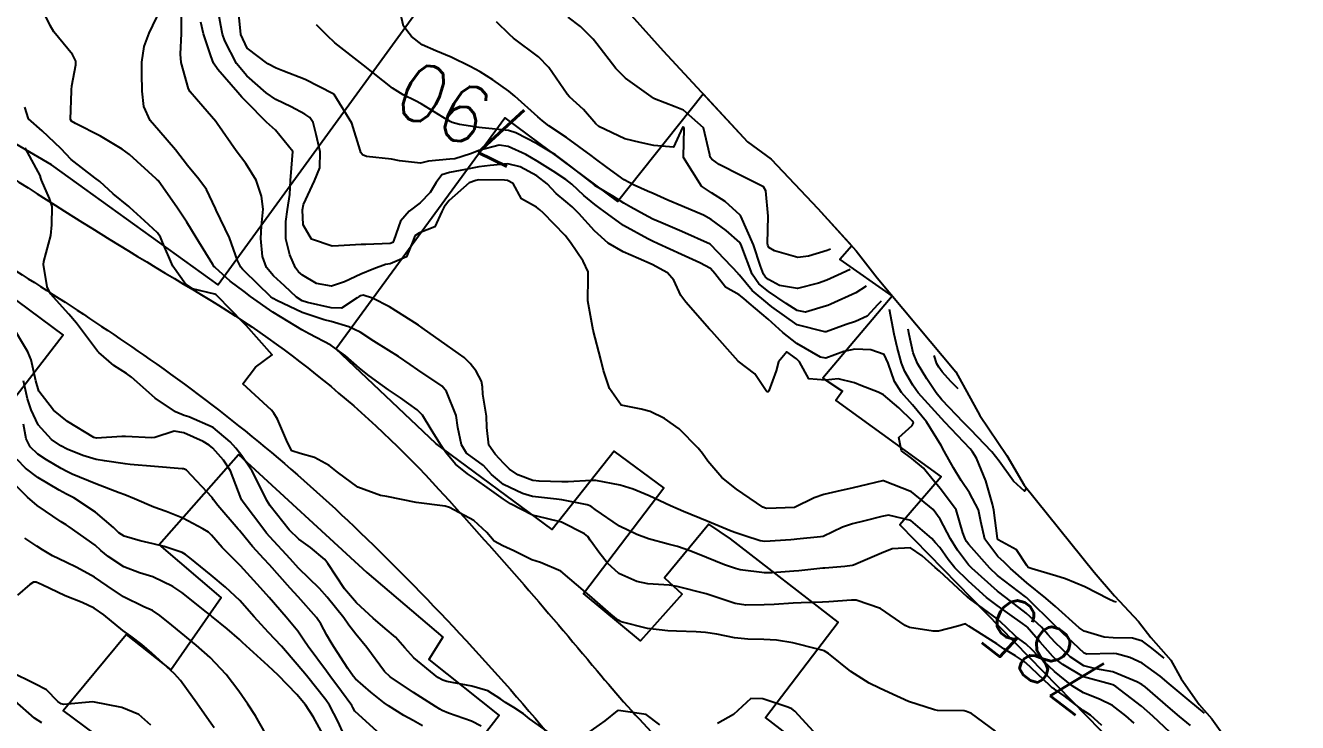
# Model space of a CAD drawing. Header units: metres. Extents: x 318500 to 325275, y 7408834 to 7428799.
# Drawn here: x 320284.4 to 320371.8, y 7410897.6 to 7410945.5 of the extents above; entities that cross this region are included whole.
import ezdxf
from ezdxf.enums import TextEntityAlignment as Align

# ---------------------------------------------------------------- set-up
doc = ezdxf.new("R2010")
doc.units = ezdxf.units.M
doc.header["$MEASUREMENT"] = 0
for name, color, linetype in [('Area', 45, 'Continuous'), ('Cotas', 45, 'Continuous'), ('Curvas de Nivel 1m', 11, 'Continuous'), ('Curvas de Nivel 5m', 15, 'Continuous'), ('Edificações', 30, 'Continuous'), ('Vias Primárias', 230, 'Continuous')]:
    doc.layers.add(name, color=color, linetype=linetype)
doc.styles.add('Style-STANDARD', font='STANDARD.shx')

msp = doc.modelspace()

# ---------------------------------------------------------------- linework, layer by layer
at = {"layer": 'Area'}
msp.add_lwpolyline([(320325.242, 7410947.053), (320328.244, 7410943.717), (320334.016, 7410937.461), (320335.642, 7410936.268), (320338.865, 7410932.888), (320341.485, 7410929.984), (320342.924, 7410928.11), (320348.341, 7410921.654), (320349.975, 7410918.652), (320351.837, 7410915.909), (320353.016, 7410913.86), (320357.837, 7410907.879), (320359.231, 7410906.267), (320360.883, 7410904.509), (320361.714, 7410903.41), (320363.105, 7410901.847), (320363.803, 7410900.567), (320365.034, 7410898.795), (320365.91, 7410897.82), (320371.797, 7410889.59)], dxfattribs=at)
at = {"layer": 'Curvas de Nivel 1m', "flags": 128}
for points, elevation in [([(320358.362, 7410897.35), (320357.575, 7410898.062), (320357.267, 7410898.261), (320357.075, 7410898.378), (320355.776, 7410899.397), (320355.096, 7410899.842), (320354.939, 7410899.933), (320354.782, 7410900.095), (320353.123, 7410901.684), (320352.433, 7410902.13), (320351.617, 7410902.625), (320351.138, 7410902.965), (320349.23, 7410904.169), (320349.151, 7410904.224), (320348.991, 7410904.334), (320348.463, 7410904.18), (320347.146, 7410903.84), (320346.785, 7410903.844), (320345.149, 7410904.09), (320344.852, 7410904.233), (320343.167, 7410905.387), (320341.495, 7410905.955), (320341.175, 7410905.969), (320339.614, 7410905.863), (320339.173, 7410905.839), (320337.717, 7410905.779), (320337.171, 7410905.754), (320335.846, 7410905.674), (320335.169, 7410905.643), (320333.916, 7410905.632), (320333.17, 7410905.729), (320331.18, 7410906.41), (320329.187, 7410906.914), (320328.647, 7410906.989), (320327.189, 7410907.099), (320326.415, 7410907.254), (320325.2, 7410907.805), (320324.411, 7410908.502), (320323.881, 7410909.175), (320323.226, 7410910.1), (320323.053, 7410910.348), (320322.842, 7410910.526), (320321.242, 7410911.334), (320320.232, 7410911.573), (320319.249, 7410911.806), (320317.749, 7410912.593), (320317.265, 7410912.911), (320316.298, 7410913.592), (320315.285, 7410914.321), (320314.794, 7410914.637), (320313.966, 7410915.319), (320313.305, 7410916.121), (320312.937, 7410916.664), (320312.309, 7410917.687), (320311.712, 7410918.676), (320311.346, 7410919.053), (320310.19, 7410919.865), (320309.366, 7410920.412), (320308.95, 7410920.716), (320308.036, 7410921.39), (320307.382, 7410921.902), (320306.419, 7410922.75), (320305.401, 7410923.496), (320303.915, 7410924.279), (320303.416, 7410924.547), (320303.014, 7410924.796), (320301.434, 7410925.756), (320299.899, 7410926.836), (320299.453, 7410927.174), (320298.496, 7410927.89), (320297.47, 7410928.822), (320297.441, 7410928.842), (320297.408, 7410928.871), (320297.311, 7410929.034), (320296.171, 7410930.89), (320295.516, 7410931.945), (320294.88, 7410932.907), (320293.549, 7410934.796), (320293.491, 7410934.862), (320293.422, 7410934.922), (320291.575, 7410936.591), (320291.086, 7410936.957), (320289.593, 7410937.847), (320287.874, 7410938.729), (320287.608, 7410938.883), (320287.537, 7410939.001), (320287.604, 7410940.974), (320287.599, 7410941), (320287.594, 7410941.037), (320287.635, 7410941.321), (320287.902, 7410942.751), (320287.899, 7410942.998), (320287.667, 7410943.476), (320286.401, 7410945.019), (320286.13, 7410945.459), (320285.703, 7410946.354)], 784), ([(320363.059, 7410896.882), (320361.85, 7410898.002), (320361.08, 7410898.677), (320359.326, 7410900.037), (320359.102, 7410900.152), (320358.957, 7410900.187), (320357.109, 7410900.698), (320355.668, 7410901.539), (320355.128, 7410901.952), (320354.983, 7410902.092), (320354.118, 7410903.084), (320353.225, 7410904.119), (320353.151, 7410904.188), (320352.917, 7410904.36), (320351.172, 7410905.595), (320350.447, 7410906.157), (320349.196, 7410907.266), (320348.272, 7410908.184), (320347.795, 7410908.771), (320347.224, 7410909.575), (320346.939, 7410909.916), (320346.677, 7410910.208), (320345.248, 7410911.436), (320343.698, 7410911.801), (320343.252, 7410911.724), (320342.092, 7410911.423), (320341.244, 7410911.209), (320340.549, 7410910.981), (320339.23, 7410910.341), (320339.207, 7410910.333), (320339.03, 7410910.312), (320337.407, 7410910.15), (320337.228, 7410910.136), (320337.009, 7410910.114), (320335.226, 7410910.006), (320334.905, 7410910.043), (320333.848, 7410910.381), (320333.233, 7410910.597), (320332.909, 7410910.719), (320331.245, 7410911.393), (320329.625, 7410912.064), (320329.257, 7410912.214), (320328.739, 7410912.448), (320327.27, 7410913.138), (320326.165, 7410913.593), (320325.281, 7410913.868), (320323.62, 7410914.18), (320323.285, 7410914.191), (320321.718, 7410914.109), (320321.283, 7410914.108), (320319.712, 7410914.137), (320319.284, 7410914.196), (320318.249, 7410914.586), (320317.676, 7410914.979), (320317.298, 7410915.357), (320316.703, 7410916.008), (320316.264, 7410916.616), (320316.116, 7410917.83), (320316.107, 7410918.618), (320315.859, 7410920.126), (320315.823, 7410920.623), (320315.759, 7410921.009), (320315.381, 7410921.7), (320314.991, 7410922.241), (320314.568, 7410922.642), (320313.402, 7410923.474), (320311.686, 7410924.677), (320311.423, 7410924.857), (320310.927, 7410925.188), (320309.441, 7410926.127), (320308.276, 7410926.728), (320307.635, 7410926.92), (320307.451, 7410926.888), (320307.352, 7410926.84), (320307.227, 7410926.742), (320306.149, 7410926.043), (320305.439, 7410926.059), (320303.798, 7410926.432), (320303.446, 7410926.548), (320303.047, 7410926.796), (320302.226, 7410927.577), (320301.464, 7410928.258), (320300.985, 7410928.825), (320300.73, 7410929.579), (320300.594, 7410930.829), (320300.648, 7410931.694), (320300.755, 7410932.828), (320300.642, 7410933.726), (320300.273, 7410934.833), (320299.567, 7410935.983), (320298.917, 7410936.85), (320297.608, 7410938.731), (320297.505, 7410938.872), (320296.62, 7410939.885), (320295.744, 7410940.898), (320295.633, 7410941.105), (320295.127, 7410942.905), (320295.092, 7410943.482), (320295.15, 7410944.905), (320295.158, 7410945.443), (320295.147, 7410946.906)], 786), ([(320342.18, 7410927.55), (320341.458, 7410927.095), (320339.748, 7410926.306), (320339.537, 7410926.221), (320339.448, 7410926.186), (320338.014, 7410925.759), (320337.443, 7410925.863), (320336.673, 7410926.348), (320335.458, 7410927.18), (320334.806, 7410927.713), (320334.352, 7410928.377), (320333.646, 7410930.239), (320333.592, 7410930.389), (320333.502, 7410930.536), (320332.56, 7410931.359), (320331.526, 7410932.137), (320330.993, 7410932.425), (320329.536, 7410933.04), (320328.543, 7410933.458), (320327.544, 7410933.905), (320327.153, 7410934.082), (320326.238, 7410934.49), (320325.555, 7410934.863), (320324.384, 7410935.695), (320323.577, 7410936.302), (320323.288, 7410936.524), (320321.598, 7410937.76), (320320.392, 7410938.568), (320319.938, 7410938.9), (320319.616, 7410939.171), (320318.038, 7410940.596), (320317.635, 7410940.944), (320316.536, 7410941.728), (320315.655, 7410942.265), (320314.972, 7410942.64), (320313.669, 7410943.284), (320312.62, 7410943.727), (320311.682, 7410944.139), (320310.947, 7410944.691), (320310.405, 7410945.407), (320310.11, 7410946.704)], 791), ([(320364.45, 7410897.355), (320363.685, 7410897.981), (320363.077, 7410898.488), (320361.342, 7410900.008), (320361.103, 7410900.178), (320360.764, 7410900.357), (320359.115, 7410901.032), (320357.936, 7410901.239), (320357.121, 7410901.461), (320356.182, 7410902.079), (320355.14, 7410903.076), (320354.655, 7410903.607), (320354.209, 7410904.104), (320353.164, 7410905.071), (320351.763, 7410906.141), (320351.187, 7410906.588), (320349.427, 7410908.168), (320349.212, 7410908.398), (320348.443, 7410909.403), (320347.968, 7410910.189), (320347.25, 7410911.544), (320346.773, 7410912.207), (320345.278, 7410913.407), (320343.369, 7410914.169), (320343.289, 7410914.17), (320341.752, 7410913.804), (320341.281, 7410913.689), (320340.148, 7410913.426), (320339.274, 7410913.22), (320338.594, 7410912.993), (320337.26, 7410912.33), (320335.344, 7410912.274), (320335.259, 7410912.28), (320335.068, 7410912.363), (320333.278, 7410913.59), (320332.253, 7410914.4), (320331.301, 7410915.529), (320330.941, 7410916.05), (320330.64, 7410916.42), (320329.329, 7410917.739), (320328.333, 7410918.455), (320327.347, 7410918.937), (320326.73, 7410919.098), (320325.353, 7410919.376), (320324.557, 7410920.508), (320324.142, 7410921.753), (320323.942, 7410922.514), (320323.42, 7410924.52), (320323.065, 7410926.526), (320323.075, 7410928.134), (320323.078, 7410928.526), (320322.743, 7410929.269), (320321.879, 7410930.544), (320321.507, 7410931.017), (320319.982, 7410932.573), (320319.756, 7410932.8), (320319.534, 7410932.97), (320318.498, 7410933.549), (320317.923, 7410934.596), (320317.553, 7410934.802), (320317.333, 7410934.823), (320315.553, 7410934.841), (320315.372, 7410934.814), (320314.914, 7410934.64), (320313.538, 7410933.44), (320313.201, 7410932.996), (320313.045, 7410932.665), (320312.551, 7410931.633), (320311.508, 7410931.218), (320311.187, 7410931.003), (320311.076, 7410930.686), (320310.617, 7410929.559), (320309.476, 7410929.086), (320309.162, 7410929.028), (320308.366, 7410928.727), (320307.466, 7410928.37), (320306.361, 7410927.851), (320305.458, 7410927.543), (320304.416, 7410927.732), (320303.465, 7410928.299), (320303.195, 7410928.522), (320302.975, 7410928.797), (320302.598, 7410929.689), (320302.331, 7410930.808), (320302.328, 7410931.997), (320302.432, 7410932.806), (320302.589, 7410933.853), (320302.64, 7410934.804), (320302.721, 7410935.644), (320302.805, 7410936.802), (320301.602, 7410938.256), (320300.995, 7410938.826), (320299.624, 7410940.209), (320299.307, 7410940.525), (320299.026, 7410940.849), (320297.653, 7410942.434), (320297.356, 7410942.875), (320297.164, 7410943.381), (320296.67, 7410944.885), (320296.487, 7410945.677)], 787), ([(320365.4, 7410898.2), (320364.354, 7410899.065), (320362.987, 7410900.222), (320362.372, 7410900.737), (320361.124, 7410901.626), (320360.273, 7410902.023), (320359.365, 7410902.269), (320359.133, 7410902.292), (320357.32, 7410902.255), (320357.133, 7410902.325), (320355.269, 7410904.089), (320355.152, 7410904.201), (320353.204, 7410906.12), (320353.18, 7410906.141), (320353.105, 7410906.197), (320351.203, 7410907.662), (320350.669, 7410908.155), (320349.226, 7410909.798), (320349.062, 7410910.006), (320348.963, 7410910.174), (320348.813, 7410910.6), (320348.35, 7410912.184), (320347.281, 7410913.61), (320346.772, 7410914.208), (320346.121, 7410915.041), (320345.305, 7410915.697), (320344.609, 7410916.237), (320344.424, 7410917.138), (320345.336, 7410917.964), (320345.415, 7410918.152), (320345.386, 7410918.229), (320345.341, 7410918.283), (320344.418, 7410919.176), (320343.367, 7410920.067), (320342.998, 7410920.256), (320341.806, 7410920.707), (320341.376, 7410920.896), (320340.26, 7410921.178), (320339.378, 7410921.075), (320338.237, 7410921.186), (320337.584, 7410922.337), (320337.393, 7410922.558), (320336.722, 7410923.025), (320336.142, 7410922.352), (320336.002, 7410921.735), (320335.478, 7410920.359), (320335.44, 7410920.288), (320335.369, 7410920.293), (320335.307, 7410920.361), (320334.528, 7410921.52), (320333.39, 7410922.39), (320331.572, 7410924.418), (320331.422, 7410924.585), (320329.787, 7410926.437), (320329.455, 7410926.914), (320328.972, 7410927.954), (320328.529, 7410928.454), (320327.478, 7410929.031), (320326.531, 7410929.438), (320325.491, 7410929.912), (320324.466, 7410930.51), (320323.512, 7410931.336), (320322.448, 7410932.536), (320321.99, 7410932.999), (320321.538, 7410933.359), (320320.889, 7410933.906), (320320.275, 7410934.569), (320319.558, 7410935.136), (320318.419, 7410935.739), (320317.57, 7410935.949), (320316.346, 7410935.841), (320315.567, 7410935.736), (320314.652, 7410935.555), (320313.56, 7410935.346), (320313.037, 7410935.186), (320312.639, 7410934.669), (320312.241, 7410933.975), (320311.536, 7410933.265), (320310.79, 7410932.691), (320310.207, 7410932.012), (320309.741, 7410930.706), (320309.663, 7410930.542), (320309.497, 7410930.48), (320307.811, 7410930.419), (320307.495, 7410930.407), (320305.927, 7410930.322), (320305.493, 7410930.295), (320304.076, 7410930.781), (320303.515, 7410931.757), (320303.464, 7410932.791), (320303.534, 7410933.165), (320304.296, 7410934.779), (320304.652, 7410935.685), (320304.685, 7410936.773), (320304.415, 7410937.961), (320304.204, 7410938.781), (320303.96, 7410939.131), (320303.616, 7410939.373), (320302.677, 7410939.861), (320301.625, 7410940.365), (320300.972, 7410940.827), (320299.647, 7410941.989), (320298.925, 7410942.851), (320298.133, 7410944.413), (320297.971, 7410944.866), (320297.919, 7410945.094), (320297.705, 7410946.328)], 788), ([(320362.64, 7410901.97), (320362.275, 7410902.274), (320361.798, 7410902.673), (320361.141, 7410903.141), (320360.469, 7410903.346), (320359.143, 7410903.387), (320358.524, 7410903.429), (320357.148, 7410903.836), (320356.799, 7410904.074), (320355.172, 7410905.536), (320354.519, 7410906.1), (320353.195, 7410907.149), (320352.077, 7410908.137), (320351.645, 7410908.574), (320351.218, 7410908.968), (320350.331, 7410910.159), (320350.043, 7410911.368), (320349.885, 7410912.164), (320349.278, 7410913.345), (320348.693, 7410914.179), (320348.171, 7410915.059), (320347.54, 7410916.197), (320347.316, 7410916.592), (320346.315, 7410918.215), (320345.357, 7410919.393), (320344.592, 7410920.238), (320344.128, 7410920.993), (320343.691, 7410922.255), (320343.399, 7410922.858), (320342.502, 7410923.17), (320341.404, 7410923.209), (320340.63, 7410923.063), (320339.394, 7410922.607), (320339.046, 7410922.664), (320337.409, 7410923.597), (320336.445, 7410924.35), (320335.434, 7410925.266), (320334.131, 7410926.38), (320333.775, 7410926.707), (320333.456, 7410926.942), (320332.522, 7410927.466), (320331.782, 7410928.415), (320331.475, 7410928.751), (320330.754, 7410929.154), (320329.489, 7410929.732), (320327.884, 7410930.464), (320327.503, 7410930.641), (320327.179, 7410930.801), (320325.518, 7410931.723), (320324.42, 7410932.511), (320323.909, 7410932.891), (320323.536, 7410933.153), (320322.775, 7410933.764), (320321.955, 7410934.544), (320321.555, 7410934.865), (320320.676, 7410935.451), (320319.573, 7410936.143), (320318.805, 7410936.588), (320317.588, 7410937.151), (320316.975, 7410937.223), (320315.584, 7410936.872), (320315.406, 7410936.809), (320314.995, 7410936.639), (320313.932, 7410936.298), (320313.574, 7410936.261), (320312.111, 7410936.135), (320311.57, 7410935.993), (320310.126, 7410936.148), (320309.574, 7410936.282), (320307.864, 7410936.447), (320307.577, 7410936.56), (320307.463, 7410936.741), (320307.431, 7410936.893), (320306.858, 7410938.748), (320305.63, 7410940.721), (320305.612, 7410940.743), (320305.578, 7410940.761), (320303.644, 7410941.744), (320302.122, 7410942.344), (320301.656, 7410942.529), (320301.077, 7410942.826), (320299.676, 7410943.907), (320299.24, 7410944.847), (320299.085, 7410946.23)], 789), ([(320341.07, 7410928.7), (320340.236, 7410928.299), (320339.467, 7410927.966), (320338.889, 7410927.743), (320337.46, 7410927.38), (320336.225, 7410927.59), (320335.466, 7410927.999), (320335.268, 7410928.163), (320335.129, 7410928.365), (320334.927, 7410928.92), (320334.427, 7410930.376), (320333.559, 7410932.36), (320333.55, 7410932.39), (320333.53, 7410932.422), (320332.497, 7410933.363), (320331.545, 7410933.959), (320330.855, 7410934.427), (320329.638, 7410936.38), (320329.629, 7410936.44), (320329.666, 7410938.383), (320329.649, 7410938.44), (320329.61, 7410938.462), (320329.55, 7410938.441), (320328.936, 7410937.104), (320327.591, 7410937.21), (320326.655, 7410937.423), (320325.598, 7410937.67), (320323.815, 7410938.518), (320323.612, 7410938.702), (320322.773, 7410939.685), (320321.81, 7410940.547), (320321.633, 7410940.742), (320320.373, 7410942.569), (320319.671, 7410943.3), (320317.961, 7410944.597), (320317.692, 7410944.84), (320316.796, 7410945.709)], 792), ([(320339.72, 7410930.09), (320339.495, 7410930.001), (320338.221, 7410929.597), (320337.488, 7410929.512), (320335.881, 7410929.969), (320335.498, 7410930.205), (320335.419, 7410930.361), (320335.393, 7410930.47), (320335.436, 7410932.361), (320335.28, 7410934.097), (320335.123, 7410934.366), (320333.562, 7410935.159), (320332.078, 7410935.907), (320331.578, 7410936.263), (320331.467, 7410936.421), (320331.438, 7410936.565), (320331.001, 7410938.426), (320329.622, 7410939.649), (320329.05, 7410939.875), (320327.63, 7410940.427), (320327.603, 7410940.444), (320327.562, 7410940.471), (320325.65, 7410941.846), (320324.985, 7410942.507), (320323.685, 7410944.209), (320323.428, 7410944.524), (320322.548, 7410945.387), (320321.705, 7410946.026)], 793), ([(320351.058, 7410896.971), (320349.406, 7410898.167), (320349.072, 7410898.321), (320348.896, 7410898.35), (320347.073, 7410898.383), (320346.856, 7410898.421), (320345.082, 7410899.012), (320343.719, 7410899.615), (320343.095, 7410899.914), (320342.373, 7410900.261), (320341.112, 7410901.058), (320339.576, 7410902.303), (320339.298, 7410902.473), (320339.132, 7410902.529), (320338.85, 7410902.595), (320337.137, 7410903.037), (320336.018, 7410903.226), (320335.139, 7410903.261), (320334.052, 7410903.29), (320333.14, 7410903.383), (320331.915, 7410903.629), (320331.143, 7410903.75), (320330.507, 7410903.782), (320329.144, 7410903.841), (320328.561, 7410903.866), (320327.146, 7410904.022), (320325.346, 7410904.488), (320325.152, 7410904.596), (320324.641, 7410905.014), (320323.176, 7410906.286), (320322.911, 7410906.524), (320321.201, 7410907.967), (320319.806, 7410908.564), (320319.212, 7410908.746), (320317.975, 7410909.346), (320317.221, 7410909.702), (320316.636, 7410910.021), (320316.123, 7410910.617), (320315.242, 7410911.441), (320313.57, 7410912.332), (320313.257, 7410912.432), (320311.26, 7410912.68), (320309.266, 7410913.082), (320308.821, 7410913.162), (320307.275, 7410913.726), (320305.859, 7410914.754), (320305.295, 7410915.231), (320304.3, 7410915.775), (320303.302, 7410916.038), (320302.743, 7410916.237), (320302.443, 7410916.803), (320301.747, 7410918.401), (320301.505, 7410918.818), (320301.343, 7410919.028), (320299.37, 7410920.84), (320300.245, 7410921.968), (320301.39, 7410922.82), (320299.594, 7410924.838), (320299.423, 7410925.014), (320297.639, 7410926.867), (320297.538, 7410926.955), (320297.451, 7410926.999), (320295.922, 7410927.36), (320295.458, 7410927.653), (320294.56, 7410928.909), (320293.854, 7410930.557), (320293.711, 7410930.918), (320293.504, 7410931.211), (320292.613, 7410932.03), (320291.612, 7410932.949), (320291.568, 7410932.987), (320291.531, 7410933.02), (320290.469, 7410933.896), (320289.547, 7410934.726), (320289.212, 7410934.983), (320287.569, 7410936.24), (320286.872, 7410937.011), (320285.598, 7410938.226), (320284.645, 7410939.044), (320284.405, 7410939.835)], 783), ([(320320.831, 7410896.552), (320319.062, 7410897.815), (320318.636, 7410898.147), (320317.973, 7410898.586), (320317.404, 7410898.924), (320317.079, 7410899.172), (320316.2, 7410899.726), (320315.091, 7410900.053), (320313.37, 7410900.373), (320313.097, 7410900.462), (320312.756, 7410900.655), (320311.12, 7410902.001), (320310.503, 7410902.689), (320309.851, 7410903.413), (320309.143, 7410904.015), (320308.313, 7410904.718), (320307.166, 7410905.778), (320306.349, 7410906.742), (320305.206, 7410908.493), (320305.004, 7410908.763), (320304.023, 7410909.583), (320303.224, 7410910.15), (320302.546, 7410910.797), (320301.254, 7410912.448), (320301.017, 7410912.822), (320300.788, 7410913.304), (320300.013, 7410914.833), (320299.301, 7410915.894), (320298.877, 7410916.418), (320298.498, 7410916.852), (320297.324, 7410917.821), (320295.662, 7410918.568), (320295.336, 7410918.666), (320294.738, 7410918.906), (320293.354, 7410919.847), (320292.101, 7410920.939), (320291.723, 7410921.294), (320291.376, 7410921.552), (320290.52, 7410922.101), (320289.474, 7410922.979), (320289.391, 7410923.067), (320287.948, 7410924.995), (320287.429, 7410925.614), (320286.169, 7410927.019), (320285.922, 7410927.491), (320285.669, 7410929.027), (320285.698, 7410929.251), (320286.191, 7410931.02), (320286.259, 7410931.766), (320286.267, 7410933.019), (320286.083, 7410933.569), (320285.548, 7410934.837), (320285.493, 7410934.974), (320285.485, 7410935.031), (320285.47, 7410935.113), (320284.418, 7410937.047)], 782), ([(320315.734, 7410897.297), (320315.06, 7410897.65), (320313.502, 7410898.209), (320313.067, 7410898.386), (320312.895, 7410898.48), (320312.608, 7410898.657), (320311.084, 7410899.622), (320309.48, 7410900.704), (320309.105, 7410901.074), (320307.88, 7410902.723), (320307.139, 7410903.625), (320306.653, 7410904.245), (320306.299, 7410904.743), (320305.171, 7410906.18), (320304.628, 7410906.768), (320303.201, 7410908.175), (320302.612, 7410908.796), (320301.225, 7410910.323), (320300.994, 7410910.58), (320300.8, 7410910.816), (320299.398, 7410912.698), (320299.307, 7410912.84), (320299.261, 7410912.938), (320298.519, 7410914.852), (320298.034, 7410915.595), (320297.305, 7410916.403), (320297.056, 7410916.622), (320296.634, 7410916.88), (320295.319, 7410917.476), (320294.653, 7410917.574), (320293.314, 7410917.156), (320293.122, 7410917.114), (320291.314, 7410917.218), (320291.051, 7410917.217), (320289.312, 7410917.103), (320289.138, 7410917.156), (320287.329, 7410918.253), (320286.357, 7410919.015), (320285.36, 7410920.33), (320285.152, 7410921.033), (320284.831, 7410922.485), (320284.605, 7410923.042), (320283.419, 7410925.016)], 781), ([(320353.15, 7410913.63), (320353.047, 7410913.465), (320352.284, 7410914.136), (320351.304, 7410915.508), (320350.799, 7410916.155), (320349.333, 7410917.698), (320348.859, 7410918.177), (320347.363, 7410919.737), (320346.985, 7410920.206), (320346.343, 7410921.179), (320345.691, 7410922.225), (320345.401, 7410922.971), (320345.131, 7410924.234), (320345.06, 7410924.6)], 791), ([(320348.5, 7410920.49), (320347.978, 7410920.985), (320347.384, 7410921.649), (320347.159, 7410921.974), (320347.036, 7410922.205), (320346.84, 7410922.77)], 792), ([(320308.837, 7410896.712), (320307.066, 7410898.336), (320306.924, 7410898.588), (320306.843, 7410898.733), (320306.135, 7410899.694), (320305.343, 7410900.756), (320305.105, 7410901.077), (320303.852, 7410902.779), (320303.564, 7410903.214), (320303.14, 7410903.834), (320302.354, 7410904.798), (320301.17, 7410906.144), (320300.577, 7410906.819), (320299.202, 7410908.337), (320298.685, 7410908.848), (320297.952, 7410909.593), (320297.226, 7410910.44), (320297.002, 7410910.646), (320296.63, 7410910.879), (320295.241, 7410911.602), (320294.104, 7410912.054), (320293.252, 7410912.36), (320291.931, 7410912.94), (320291.264, 7410913.209), (320290.872, 7410913.35), (320289.275, 7410913.969), (320287.657, 7410914.623), (320287.287, 7410914.797), (320286.891, 7410915.006), (320285.878, 7410915.603), (320285.3, 7410916.009), (320284.775, 7410916.509), (320284.498, 7410917.042), (320284.307, 7410918.063)], 779), ([(320306.293, 7410896.741), (320305.909, 7410897.598), (320305.324, 7410898.756), (320305.075, 7410899.12), (320303.747, 7410900.78), (320303.111, 7410901.544), (320302.013, 7410902.801), (320301.139, 7410903.754), (320300.619, 7410904.292), (320300.145, 7410904.825), (320299.167, 7410905.942), (320298.189, 7410906.855), (320297.192, 7410907.691), (320295.733, 7410908.885), (320295.436, 7410909.112), (320295.213, 7410909.233), (320293.962, 7410909.657), (320293.219, 7410909.842), (320292.321, 7410910.034), (320291.224, 7410910.354), (320290.861, 7410910.59), (320290.483, 7410910.961), (320289.246, 7410912.021), (320287.767, 7410912.995), (320287.264, 7410913.261), (320286.748, 7410913.528), (320285.28, 7410914.386), (320284.441, 7410915.043), (320283.87, 7410915.625)], 778), ([(320304.861, 7410896.763), (320304.226, 7410897.937), (320303.664, 7410898.781), (320303.08, 7410899.478), (320301.784, 7410900.803), (320301.11, 7410901.458), (320299.599, 7410902.833), (320299.355, 7410903.059), (320299.134, 7410903.274), (320298.288, 7410903.999), (320297.223, 7410904.869), (320297.151, 7410904.926), (320296.884, 7410905.143), (320295.174, 7410906.494), (320294.559, 7410906.899), (320293.19, 7410907.561), (320292.274, 7410907.854), (320291.2, 7410908.259), (320290.111, 7410908.966), (320289.626, 7410909.386), (320289.218, 7410909.74), (320287.447, 7410910.998), (320287.232, 7410911.138), (320286.894, 7410911.346), (320285.252, 7410912.479), (320284.583, 7410913.04), (320283.279, 7410914.356)], 777), ([(320300.918, 7410896.812), (320300.247, 7410898.007), (320299.712, 7410898.83), (320299.083, 7410899.722), (320298.221, 7410900.853), (320297.117, 7410902.021), (320296.163, 7410902.88), (320295.138, 7410903.727), (320294.494, 7410904.25), (320293.68, 7410904.912), (320293.155, 7410905.247), (320292.576, 7410905.511), (320291.169, 7410906.203), (320290.046, 7410906.961), (320289.189, 7410907.552), (320287.971, 7410908.216), (320287.204, 7410908.57), (320286.299, 7410909.014), (320285.622, 7410909.432), (320285.216, 7410909.677), (320284.404, 7410910.224)], 776), ([(320293.055, 7410897.379), (320292.233, 7410898.104), (320291.067, 7410898.601), (320289.07, 7410898.97), (320287.068, 7410898.804), (320286.902, 7410898.837), (320286.669, 7410899.006), (320285.877, 7410899.813), (320285.088, 7410900.206), (320283.413, 7410901.047)], 774), ([(320339.051, 7410896.381), (320337.266, 7410898.328), (320337.072, 7410898.488), (320336.794, 7410898.614), (320335.082, 7410899.178), (320334.257, 7410899.198), (320333.352, 7410898.386), (320333.067, 7410898.12), (320331.975, 7410897.486)], 782), ([(320285.555, 7410897.53), (320285.052, 7410897.847), (320283.703, 7410899.044)], 773), ([(320328.008, 7410897.404), (320327.066, 7410898.098), (320325.167, 7410898.391), (320325.069, 7410898.354), (320324.237, 7410897.678), (320323.053, 7410896.847)], 782)]:
    msp.add_lwpolyline(points, dxfattribs=dict(at, elevation=elevation))
at = {"layer": 'Curvas de Nivel 5m', "flags": 128}
for points, elevation in [([(320360.569, 7410897.521), (320360.015, 7410898.026), (320359.08, 7410898.725), (320358.191, 7410899.158), (320357.093, 7410899.592), (320356.309, 7410900.078), (320355.114, 7410901.056), (320353.994, 7410902.107), (320353.581, 7410902.56), (320353.138, 7410902.961), (320352.468, 7410903.455), (320351.766, 7410904.141), (320351.158, 7410904.673), (320349.285, 7410906.062), (320349.18, 7410906.138), (320349.136, 7410906.171), (320347.206, 7410907.953), (320346.912, 7410908.204), (320346.009, 7410909.01), (320345.223, 7410909.562), (320343.962, 7410909.503), (320343.219, 7410909.192), (320341.31, 7410908.378), (320341.211, 7410908.349), (320340.706, 7410908.288), (320339.346, 7410908.17), (320339.208, 7410908.156), (320337.54, 7410907.992), (320337.204, 7410907.961), (320335.719, 7410907.836), (320335.202, 7410907.845), (320333.532, 7410908.058), (320333.206, 7410908.131), (320332.455, 7410908.398), (320331.215, 7410908.903), (320330.133, 7410909.34), (320329.222, 7410909.647), (320328.583, 7410909.809), (320327.227, 7410910.192), (320326.42, 7410910.478), (320325.238, 7410911.05), (320323.571, 7410912.199), (320323.259, 7410912.421), (320323.018, 7410912.524), (320321.265, 7410912.866), (320320.908, 7410912.911), (320319.268, 7410913.097), (320318.562, 7410913.289), (320317.28, 7410913.908), (320316.436, 7410914.613), (320315.899, 7410915.224), (320315.3, 7410915.658), (320314.733, 7410916.068), (320314.39, 7410916.644), (320314.144, 7410917.831), (320314.013, 7410918.65), (320313.365, 7410920.296), (320313.058, 7410920.663), (320311.381, 7410921.795), (320310.854, 7410922.157), (320310.047, 7410922.7), (320309.396, 7410923.116), (320308.364, 7410923.767), (320307.415, 7410924.376), (320306.642, 7410924.748), (320305.425, 7410925.121), (320304.96, 7410925.234), (320303.434, 7410925.724), (320301.697, 7410926.565), (320301.448, 7410926.706), (320301.302, 7410926.821), (320299.468, 7410928.604), (320299.342, 7410928.716), (320299.228, 7410928.844), (320299.005, 7410929.319), (320298.446, 7410930.856), (320297.529, 7410932.778), (320297.487, 7410932.871), (320296.862, 7410934.199), (320296.351, 7410934.888), (320295.564, 7410935.829), (320294.746, 7410936.908), (320293.6, 7410938.247), (320293.013, 7410938.929), (320292.573, 7410939.889), (320292.461, 7410940.938), (320292.425, 7410942.162), (320292.424, 7410942.939), (320292.591, 7410944.022), (320292.927, 7410944.931), (320293.706, 7410946.552)], 785), ([(320343.2, 7410926.52), (320342.947, 7410926.265), (320342.233, 7410925.477), (320341.432, 7410925.107), (320340.806, 7410924.913), (320339.422, 7410924.417), (320339.327, 7410924.406), (320337.428, 7410924.891), (320335.691, 7410926.113), (320335.45, 7410926.336), (320335.422, 7410926.36), (320334.34, 7410927.258), (320333.469, 7410928.31), (320333.434, 7410928.355), (320333.395, 7410928.391), (320331.5, 7410930.392), (320331.459, 7410930.42), (320329.513, 7410931.296), (320328.071, 7410931.912), (320327.525, 7410932.16), (320326.924, 7410932.479), (320326.017, 7410932.975), (320325.537, 7410933.247), (320324.769, 7410933.734), (320323.549, 7410934.47), (320323.521, 7410934.491), (320323.486, 7410934.521), (320321.572, 7410936.028), (320320.833, 7410936.561), (320319.591, 7410937.33), (320318.121, 7410938.076), (320317.604, 7410938.232), (320315.813, 7410938.421), (320315.607, 7410938.437), (320314.257, 7410938.65), (320313.751, 7410938.797), (320313.612, 7410938.868), (320313.111, 7410939.169), (320311.624, 7410940.069), (320311.226, 7410940.286), (320310.385, 7410940.699), (320309.637, 7410941.153), (320307.66, 7410942.74), (320305.683, 7410944.267), (320305.163, 7410944.768), (320304.429, 7410945.511)], 790), ([(320359.37, 7410905.84), (320359.177, 7410905.871), (320358.836, 7410906.045), (320357.192, 7410906.885), (320355.863, 7410907.421), (320355.203, 7410907.638), (320353.576, 7410908.115), (320353.3, 7410908.208), (320353.212, 7410908.345), (320352.508, 7410909.415), (320351.23, 7410910.117), (320351.197, 7410910.15), (320351.181, 7410910.201), (320350.938, 7410912.153), (320350.846, 7410912.574), (320350.387, 7410914.159), (320349.756, 7410915.715), (320349.477, 7410916.168), (320349.313, 7410916.366), (320347.577, 7410918.196), (320347.344, 7410918.449), (320345.748, 7410920.224), (320345.581, 7410920.435), (320345.375, 7410920.742), (320344.824, 7410921.675), (320344.604, 7410922.242), (320344.295, 7410923.358), (320344.09, 7410924.25), (320343.77, 7410925.93)], 790), ([(320311.712, 7410897.325), (320311.06, 7410897.687), (320310.423, 7410898.049), (320309.366, 7410898.706), (320309.073, 7410898.922), (320308.149, 7410899.655), (320307.097, 7410900.556), (320306.943, 7410900.732), (320306.568, 7410901.279), (320305.618, 7410902.753), (320305.428, 7410903.051), (320305.138, 7410903.561), (320304.725, 7410904.346), (320304.422, 7410904.771), (320303.171, 7410906.189), (320302.624, 7410906.796), (320301.204, 7410908.405), (320300.813, 7410908.816), (320300.036, 7410909.646), (320299.228, 7410910.638), (320299.137, 7410910.749), (320299.055, 7410910.843), (320297.645, 7410912.474), (320297.353, 7410912.869), (320297.262, 7410913.011), (320295.509, 7410914.897), (320295.36, 7410914.968), (320295.291, 7410914.987), (320295.195, 7410914.997), (320293.292, 7410915.163), (320291.642, 7410915.293), (320291.294, 7410915.336), (320289.865, 7410915.541), (320289.297, 7410915.643), (320288.381, 7410915.908), (320287.303, 7410916.333), (320286.865, 7410916.566), (320286.233, 7410917.016), (320285.325, 7410918.007), (320284.823, 7410919.038), (320284.583, 7410919.81), (320284.299, 7410921.046)], 780), ([(320297.391, 7410897.203), (320297.058, 7410897.68), (320296.2, 7410898.879), (320295.093, 7410900.441), (320294.678, 7410900.896), (320293.121, 7410902.319), (320292.443, 7410902.93), (320291.685, 7410903.491), (320291.139, 7410903.885), (320289.813, 7410904.963), (320289.157, 7410905.413), (320288.345, 7410905.8), (320287.169, 7410906.266), (320285.591, 7410907.024), (320285.183, 7410907.198), (320285.003, 7410907.212), (320284.745, 7410907.037), (320283.898, 7410906.32)], 775)]:
    msp.add_lwpolyline(points, dxfattribs=dict(at, elevation=elevation))
at = {"layer": 'Edificações'}
for points in [[(320272.261, 7410977.909), (320288.607, 7410965.779), (320295.799, 7410976.448), (320298.847, 7410973.046), (320301.65, 7410970.109), (320302.741, 7410969.077), (320307.24, 7410965.396), (320309.054, 7410963.328), (320312.636, 7410959.942), (320317.514, 7410954.954), (320297.672, 7410927.629), (320286.223, 7410935.874), (320273.412, 7410943.382)], [(320340.492, 7410893.838), (320335.264, 7410897.899), (320340.257, 7410904.459), (320332.858, 7410910.171), (320331.361, 7410911.199), (320328.319, 7410907.507), (320329.536, 7410906.386), (320326.682, 7410903.162), (320322.752, 7410906.433), (320328.273, 7410913.676), (320324.857, 7410916.199), (320320.6, 7410910.825), (320312.632, 7410916.73), (320305.75, 7410923.236), (320317.36, 7410939.117), (320325.101, 7410933.353), (320330.971, 7410940.761), (320334.016, 7410937.461), (320335.642, 7410936.268), (320338.865, 7410932.888), (320341.191, 7410930.31), (320340.361, 7410929.367), (320343.969, 7410926.864), (320339.202, 7410921.227), (320340.537, 7410920.329), (320340.101, 7410919.691), (320347.332, 7410914.436), (320344.495, 7410911.146), (320367.128, 7410887.969)], [(320280.788, 7410928.81), (320287.026, 7410924.177), (320273.003, 7410906)], [(320290.667, 7410895.67), (320287.034, 7410898.391), (320291.348, 7410903.607), (320294.413, 7410901.169), (320297.876, 7410906.158), (320293.618, 7410909.786), (320299.07, 7410915.983), (320307.874, 7410907.865), (320313.101, 7410903.428), (320312.136, 7410901.897), (320316.961, 7410898.042), (320301.005, 7410877.383)]]:
    msp.add_lwpolyline(points, dxfattribs=at)
at = {"layer": 'Vias Primárias'}
for points in [[(320229.088, 7411047.169), (320197.121, 7411013.722), (320184.937, 7411001.045, 0.000424), (320182.192, 7410998.185, 0.282297), (320181.417, 7410994.61, 0.146548), (320186.316, 7410987.858, 0.02269), (320203.689, 7410975.8, 0.033429), (320226.619, 7410963.436, 0.019763), (320249.844, 7410953.94, -0.042506), (320264.959, 7410946.942, -0.020641), (320276, 7410940.022, 0.016767), (320295.94, 7410927.309, -0.074367), (320312.834, 7410913.577, -0.01154), (320323.699, 7410901.108, 0.035728), (320332.537, 7410891.904), (320342.992, 7410880.779), (320348.183, 7410875.058, -0.005394), (320350.987, 7410871.9, 0.331212), (320355.879, 7410870.828), (320366.203, 7410883.115), (320371.797, 7410889.59)], [(320279.511, 7410931.202, -0.018271), (320292.978, 7410922.511, -0.039364), (320307.427, 7410910.626, -0.029097), (320321.522, 7410895.363, 0.024502), (320334.631, 7410880.903, -0.014818), (320343.309, 7410871.695, -0.026627), (320344.94, 7410869.649, -0.175999), (320346.104, 7410865.463, -0.142661), (320344.416, 7410860.985, -0.0187), (320337.66, 7410852.655, 0.028529), (320329.034, 7410841.58), (320318.028, 7410827.842), (320306.377, 7410812.995), (320296.241, 7410800.295), (320284.067, 7410785.032)]]:
    msp.add_lwpolyline(points, format="xyb", dxfattribs=at)

# ---------------------------------------------------------------- texts
at = {"layer": 'Cotas', "style": 'Style-STANDARD'}
for s, rotation, p in [('790', 154.04592, (320314.578, 7410939.413, 790)), ('785', 142.31255, (320354.436, 7410902.225, 785))]:
    msp.add_text(s, height=4, rotation=rotation, dxfattribs=at).set_placement(p, align=Align.MIDDLE_CENTER)

doc.saveas('drawing.dxf')
